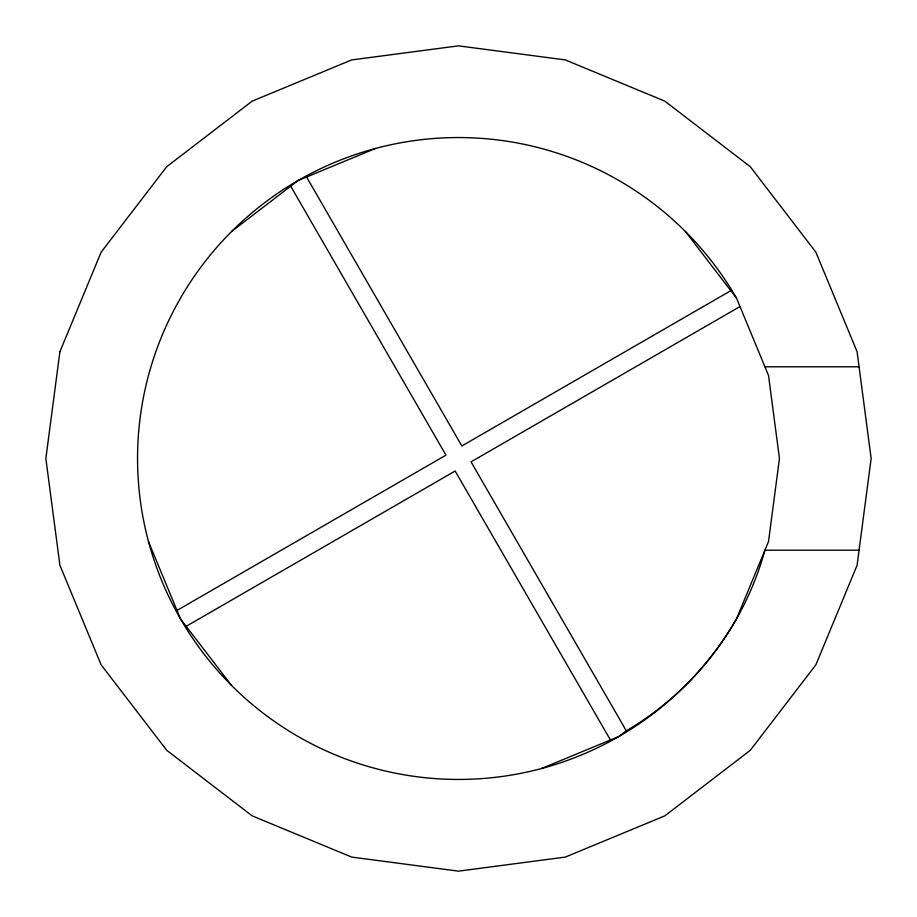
<?xml version="1.0" encoding="UTF-8"?>
<svg xmlns="http://www.w3.org/2000/svg" width="917" height="917" viewBox="0 0 917 917"><rect width="100%" height="100%" fill="white"/><g stroke="black" fill="none" stroke-linecap="round" stroke-linejoin="round"><path stroke-width="1.38" d="M231.554 231.554L298.025 180.546L375.431 148.485M859.08 550.2L764.938 550.2A303.149 303.149 0 0 1 626.311 730.815L618.975 736.454L541.569 768.515M177.015 610.435L445.971 455.141L290.689 186.185M730.815 290.689L461.859 445.971L306.565 177.015M186.185 626.311L455.141 471.029L610.435 739.985M739.985 306.565L471.029 461.859L626.311 730.815M764.938 366.8L859.08 366.8M685.446 231.554L736.454 298.025L768.515 375.431L779.45 458.5L768.515 541.569L736.454 618.975A320.95 320.95 0 0 1 252.198 704.359A320.95 320.95 0 0 1 252.198 212.641A320.95 320.95 0 0 1 736.454 298.025M231.554 685.446L180.546 618.975L148.485 541.569M59.914 351.704L45.85 458.5L59.914 565.296L101.134 664.825L166.711 750.289L252.175 815.866L351.704 857.086L458.5 871.15L565.296 857.086L664.825 815.866L750.289 750.289L815.866 664.825L857.086 565.296L871.15 458.5L857.086 351.704L815.866 252.175L750.289 166.711L664.825 101.134L565.296 59.914L458.5 45.85L351.704 59.914L252.175 101.134L166.711 166.711L101.134 252.175L59.914 351.704"/></g></svg>
